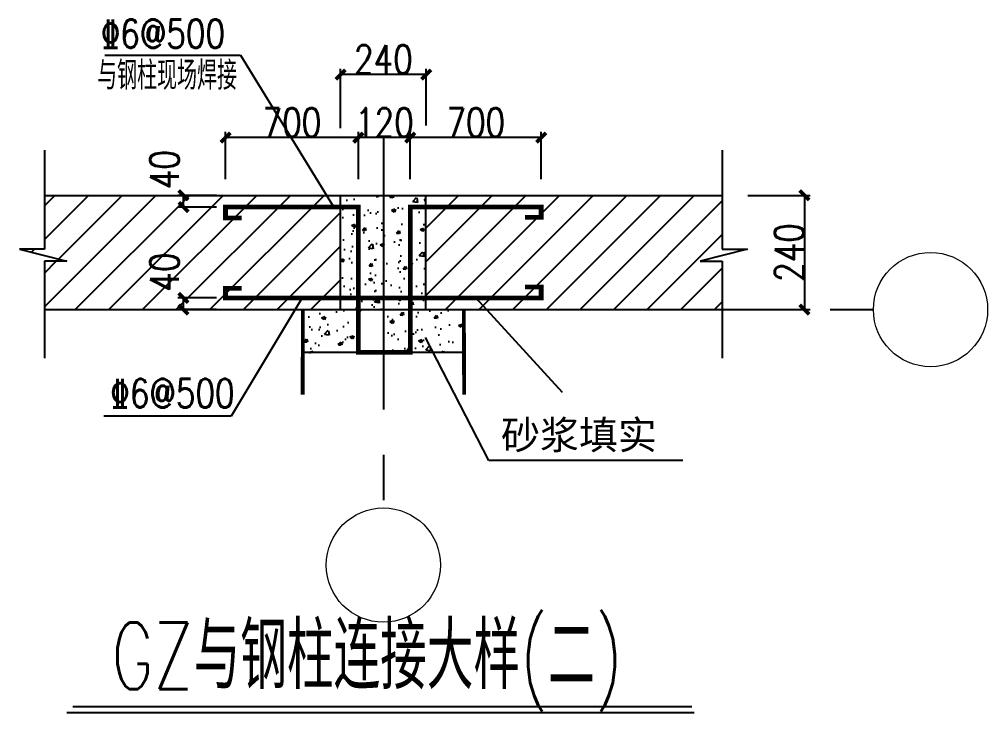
# Model space of a CAD drawing. Header units: millimetres. Extents: x 6950065 to 7140129, y 16284814 to 19754034.
# Drawn here: x 7046294 to 7063484, y 18831385 to 18843707 of the extents above; entities that cross this region are included whole.
import ezdxf
from ezdxf.enums import TextEntityAlignment as Align

# ---------------------------------------------------------------- set-up
doc = ezdxf.new("R2010")
doc.units = ezdxf.units.MM
doc.header["$LTSCALE"] = 1500
doc.header["$MEASUREMENT"] = 0
doc.linetypes.add('CENTER2', pattern=[28.575, 19.05, -3.175, 3.175, -3.175])
doc.layers.get('Defpoints').update_dxf_attribs({"color": 1})
doc.layers.add('PUB_TEXT', color=7, linetype='Continuous')
doc.layers.add('TEXT', color=7, linetype='Continuous')
doc.layers.add('尺寸线', color=7, linetype='Continuous', lineweight=13)
doc.styles.add('-宋体', font='', dxfattribs={"width": 0.8})
doc.styles.add('_HZTXT', font='txt.shx', dxfattribs={"width": 0.8, "bigfont": 'hztxt.shx'})
doc.styles.add('TSSD_Label', font='Tssdeng.shx', dxfattribs={"width": 0.7, "bigfont": 'hztxt.shx'})
doc.styles.add('Z10', font='romans.shx', dxfattribs={"width": 0.7, "height": 1000, "bigfont": 'hztxt.shx'})
doc.styles.add('Z3', font='txt.shx', dxfattribs={"width": 0.8, "height": 300, "bigfont": 'hztxt.shx'})
doc.styles.get('-宋体').set_extended_font_data('SimSun')
doc.dimstyles.new('ISO-25_WS', dxfattribs={"dimtxt": 3, "dimasz": 100, "dimexe": 60, "dimexo": 0, "dimgap": 10, "dimtad": 1, "dimdec": 0, "dimdsep": 46, "dimtxsty": 'Z3', "dimblk1": 'ARCHTICK', "dimblk2": 'ARCHTICK', "dimsah": 1, "dimcen": 2.5, "dimclrd": 4, "dimclre": 4, "dimclrt": 7, "dimadec": 0, "dimazin": 0, "dimtfac": 1, "dimtdec": 4, "dimtmove": 2, "dimatfit": 3, "dimldrblk": 'ARCHTICK', "dimfxl": 0, "dimtolj": 1, "dimtzin": 0, "dimarcsym": 0})

# ---------------------------------------------------------------- blocks, each defined once
blk = doc.blocks.new('_ArchTick')
at = {"color": 0, "linetype": 'ByBlock', "const_width": 0.4}
blk.add_lwpolyline([(-0.5, -0.5), (0.5, 0.5)], dxfattribs=at)
blk = doc.blocks.new('*D856')
at = {"color": 4, "lineweight": -2}
for p, q in [((-221003, 672802), (-220347, 672802)), ((-220407, 672802), (-220407, 671602)), ((-221003, 671602), (-220347, 671602))]:
    blk.add_line(p, q, dxfattribs=at)
at = {"layer": 'Defpoints', "color": 0}
for p in [(-221003, 672802), (-221003, 671602), (-220407, 671602)]:
    blk.add_point(p, dxfattribs=at)
at = {"color": 4, "lineweight": -2, "xscale": 100, "yscale": 100, "zscale": 100}
for p, rotation in [((-220407, 672802), 90), ((-220407, 671602), 270)]:
    blk.add_blockref('_ArchTick', p, dxfattribs=dict(at, rotation=rotation))
at = {"color": 7, "insert": (-220567, 672202), "char_height": 300, "attachment_point": 5, "rotation": 90, "style": 'Z3'}
blk.add_mtext('\\A1;240', dxfattribs=at)
blk = doc.blocks.new('*D857')
at = {"color": 4, "lineweight": -2}
for p, q in [((-225280, 673507), (-225280, 674130)), ((-224380, 674070), (-225280, 674070)), ((-224380, 673535), (-224380, 674130))]:
    blk.add_line(p, q, dxfattribs=at)
at = {"layer": 'Defpoints', "color": 0}
for p in [(-225280, 674070), (-225280, 673507), (-224380, 673535)]:
    blk.add_point(p, dxfattribs=at)
at = {"color": 4, "lineweight": -2, "xscale": 100, "yscale": 100, "zscale": 100, "rotation": 180}
blk.add_blockref('_ArchTick', (-225280, 674070), dxfattribs=at)
at = {"color": 4, "lineweight": -2, "xscale": 100, "yscale": 100, "zscale": 100}
blk.add_blockref('_ArchTick', (-224380, 674070), dxfattribs=at)
at = {"color": 7, "insert": (-224830, 674230), "char_height": 300, "attachment_point": 5, "style": 'Z3'}
blk.add_mtext('\\A1;240', dxfattribs=at)
blk = doc.blocks.new('*D858')
at = {"color": 4, "lineweight": -2}
for p, q in [((-226583, 672802), (-226990, 672802)), ((-226930, 672679), (-226930, 672802)), ((-226583, 672679), (-226990, 672679))]:
    blk.add_line(p, q, dxfattribs=at)
at = {"layer": 'Defpoints', "color": 0}
for p in [(-226930, 672802), (-226583, 672802), (-226583, 672679)]:
    blk.add_point(p, dxfattribs=at)
at = {"color": 4, "lineweight": -2, "xscale": 100, "yscale": 100, "zscale": 100}
for p, rotation in [((-226930, 672802), 90), ((-226930, 672679), 270)]:
    blk.add_blockref('_ArchTick', p, dxfattribs=dict(at, rotation=rotation))
at = {"color": 7, "insert": (-227130, 673072), "char_height": 300, "attachment_point": 5, "rotation": 90, "style": 'Z3'}
blk.add_mtext('\\A1;40', dxfattribs=at)
blk = doc.blocks.new('*D859')
at = {"color": 4, "lineweight": -2}
for p, q in [((-225093, 672972), (-225093, 673468)), ((-224547, 672972), (-224547, 673468)), ((-224547, 673408), (-225093, 673408))]:
    blk.add_line(p, q, dxfattribs=at)
at = {"layer": 'Defpoints', "color": 0}
for p in [(-225093, 673408), (-225093, 672972), (-224547, 672972)]:
    blk.add_point(p, dxfattribs=at)
at = {"color": 4, "lineweight": -2, "xscale": 100, "yscale": 100, "zscale": 100, "rotation": 180}
blk.add_blockref('_ArchTick', (-225093, 673408), dxfattribs=at)
at = {"color": 4, "lineweight": -2, "xscale": 100, "yscale": 100, "zscale": 100}
blk.add_blockref('_ArchTick', (-224547, 673408), dxfattribs=at)
at = {"color": 7, "insert": (-224820, 673568), "char_height": 300, "attachment_point": 5, "style": 'Z3'}
blk.add_mtext('\\A1;120', dxfattribs=at)
blk = doc.blocks.new('*D860')
at = {"color": 4, "lineweight": -2}
for p, q in [((-226488, 672972), (-226488, 673468)), ((-225093, 672972), (-225093, 673468)), ((-225093, 673408), (-226488, 673408))]:
    blk.add_line(p, q, dxfattribs=at)
at = {"layer": 'Defpoints', "color": 0}
for p in [(-226488, 673408), (-226488, 672972), (-225093, 672972)]:
    blk.add_point(p, dxfattribs=at)
at = {"color": 4, "lineweight": -2, "xscale": 100, "yscale": 100, "zscale": 100, "rotation": 180}
blk.add_blockref('_ArchTick', (-226488, 673408), dxfattribs=at)
at = {"color": 4, "lineweight": -2, "xscale": 100, "yscale": 100, "zscale": 100}
blk.add_blockref('_ArchTick', (-225093, 673408), dxfattribs=at)
at = {"color": 7, "insert": (-225791, 673568), "char_height": 300, "attachment_point": 5, "style": 'Z3'}
blk.add_mtext('\\A1;700', dxfattribs=at)
blk = doc.blocks.new('*D861')
at = {"color": 4, "lineweight": -2}
for p, q in [((-224547, 672972), (-224547, 673468)), ((-223172, 672972), (-223172, 673468)), ((-223172, 673408), (-224547, 673408))]:
    blk.add_line(p, q, dxfattribs=at)
at = {"layer": 'Defpoints', "color": 0}
for p in [(-224547, 673408), (-224547, 672972), (-223172, 672972)]:
    blk.add_point(p, dxfattribs=at)
at = {"color": 4, "lineweight": -2, "xscale": 100, "yscale": 100, "zscale": 100, "rotation": 180}
blk.add_blockref('_ArchTick', (-224547, 673408), dxfattribs=at)
at = {"color": 4, "lineweight": -2, "xscale": 100, "yscale": 100, "zscale": 100}
blk.add_blockref('_ArchTick', (-223172, 673408), dxfattribs=at)
at = {"color": 7, "insert": (-223859, 673568), "char_height": 300, "attachment_point": 5, "style": 'Z3'}
blk.add_mtext('\\A1;700', dxfattribs=at)
blk = doc.blocks.new('*D862')
at = {"color": 4, "lineweight": -2}
for p, q in [((-226583, 671725), (-226990, 671725)), ((-226930, 671602), (-226930, 671725)), ((-226583, 671602), (-226990, 671602))]:
    blk.add_line(p, q, dxfattribs=at)
at = {"layer": 'Defpoints', "color": 0}
for p in [(-226930, 671725), (-226583, 671725), (-226583, 671602)]:
    blk.add_point(p, dxfattribs=at)
at = {"color": 4, "lineweight": -2, "xscale": 100, "yscale": 100, "zscale": 100}
for p, rotation in [((-226930, 671725), 90), ((-226930, 671602), 270)]:
    blk.add_blockref('_ArchTick', p, dxfattribs=dict(at, rotation=rotation))
at = {"color": 7, "insert": (-227130, 671995), "char_height": 300, "attachment_point": 5, "rotation": 90, "style": 'Z3'}
blk.add_mtext('\\A1;40', dxfattribs=at)
blk = doc.blocks.new('Z222')
at = {"linetype": 'ByBlock'}
h = blk.add_hatch(dxfattribs=at)
h.set_pattern_fill('AR-CONC', color=256, scale=50, style=0)
h.set_pattern_definition([(50, (-594150.7, 877506.67), (358.6301, -31.37607), [37.5, -412.5]), (355, (-594150.7, 877506.67), (-69.37567, 376.09607), [30, -330]), (100.4514, (-594120.8, 877504.05), (289.2547, 344.71977), [31.8701, -350.57106]), (46.1842, (-594150.7, 877606.67), (533.62052, -82.7595), [56.25, -618.75]), (96.6356, (-594106.2, 877599.77), (467.33135, 487.05894), [47.80514, -525.8565]), (351.1842, (-594150.7, 877606.67), (467.331, 487.0593), [45, -495]), (21, (-594100.7, 877581.67), (298.45353, -201.30945), [37.5, -412.5]), (326, (-594100.7, 877581.67), (121.65767, 362.57502), [30, -330]), (71.4514, (-594075.82, 877564.9), (420.11131, 161.26525), [31.8701, -350.57106]), (37.5, (-594150.69, 877506.67), (6.079928, 166.446927), [0, -326, 0, -335, 0, -331.25]), (7.5, (-594150.69, 877506.67), (131.53477, 197.205856), [0, -191, 0, -318.5, 0, -126.25]), (327.5, (-594262.19, 877506.67), (266.91122, -11.277436), [0, -125, 0, -390, 0, -517.5]), (317.5, (-594312.2, 877506.67), (291.59308, 50.05249), [0, -162.5, 0, -259, 0, -367.5])])
h.paths.add_polyline_path([(-225280.1, 671602), (-225093, 671602.7), (-225093, 672679.2), (-225280.1, 672679.2)])
h.paths.add_polyline_path([(-224830.1, 672802), (-225280.1, 672802), (-225280.1, 672679.2), (-225093, 672679.2), (-225093, 671602.7), (-224830.1, 671603.6)])
h.paths.add_polyline_path([(-224830.1, 671603.6), (-224546.9, 671604.5), (-224546.9, 672679.2), (-224385.5, 672679.2), (-224385.5, 672802), (-224830.1, 672802)])
h.paths.add_polyline_path([(-224546.9, 671604.5), (-224385.5, 671605.1), (-224385.5, 672679.2), (-224546.9, 672679.2)], flags=17)
h = blk.add_hatch(dxfattribs=at)
h.set_pattern_fill('AR-CONC', color=256, scale=50, style=0)
h.set_pattern_definition([(50, (-341677.06, 927457.58), (358.6301, -31.37607), [37.5, -412.5]), (355, (-341677.06, 927457.6), (-69.37567, 376.09607), [30, -330]), (100.4514, (-341647.18, 927454.97), (289.2547, 344.71977), [31.8701, -350.57106]), (46.1842, (-341677.06, 927557.6), (533.6205, -82.7595), [56.25, -618.75]), (96.6356, (-341632.6, 927550.7), (467.3314, 487.0589), [47.8051, -525.8565]), (351.1842, (-341677.06, 927557.6), (467.331, 487.0593), [45, -495]), (21, (-341627.06, 927532.58), (298.45353, -201.30945), [37.5, -412.5]), (326, (-341627.06, 927532.6), (121.65767, 362.575), [30, -330]), (71.4514, (-341602.2, 927515.8), (420.1113, 161.26525), [31.8701, -350.57106]), (37.5, (-341677.06, 927457.58), (6.07993, 166.446927), [0, -326, 0, -335, 0, -331.25]), (7.5, (-341677.06, 927457.58), (131.53477, 197.20586), [0, -191, 0, -318.5, 0, -126.25]), (327.5, (-341788.56, 927457.58), (266.91122, -11.277436), [0, -125, 0, -390, 0, -517.5]), (317.5, (-341838.56, 927457.58), (291.59308, 50.0525), [0, -162.5, 0, -259, 0, -367.5])])
h.paths.add_polyline_path([(-225093, 671602), (-225675.5, 671602), (-225677, 671152), (-225093, 671152)])
h.paths.add_polyline_path([(-224830.1, 671152), (-224546.9, 671152), (-224546.9, 671602), (-224830.1, 671602)])
h.paths.add_polyline_path([(-224546.9, 671152), (-223983.2, 671152), (-223984.7, 671602), (-224546.9, 671602)])
h = blk.add_hatch()
h.set_pattern_fill('钢筋混凝土', color=256, scale=200, style=0)
h.set_pattern_definition([(45, (-341677.06, 927457.6), (-353.5534, 353.5534), []), (50, (-341677.1, 927457.6), (1434.5204, -125.5043), [150, -1650]), (355, (-341677, 927457.6), (-277.503, 1504.384), [120, -1320]), (100.4514, (-341557.5, 927447.1), (1157.019, 1378.879), [127.4804, -1402.284]), (46.1842, (-341677, 927857.6), (2134.482, -331.038), [225, -2475]), (96.6356, (-341499.2, 927830), (1869.325, 1948.236), [191.22, -2103.426]), (351.1842, (-341677, 927857.6), (1869.324, 1948.237), [180, -1980]), (21, (-341477.1, 927757.6), (1193.814, -805.238), [150, -1650]), (326, (-341477, 927757.6), (486.631, 1450.3), [120, -1320]), (71.4514, (-341377.6, 927690.5), (1680.445, 645.061), [127.4804, -1402.284]), (37.5, (-341677.06, 927457.6), (24.3197, 665.7877), [0, -1304, 0, -1340, 0, -1325]), (7.5, (-341677.06, 927457.6), (526.139, 788.8234), [0, -764, 0, -1274, 0, -505]), (327.5, (-342123.06, 927457.6), (1067.6449, -45.1097), [0, -500, 0, -1560, 0, -2070]), (317.5, (-342323.1, 927457.6), (1166.3723, 200.21), [0, -650, 0, -1036, 0, -1470])])
h.paths.add_polyline_path([(-224830.1, 671602), (-225093, 671602), (-225093, 671152), (-224830.1, 671152)])
for p, q in [((-227756.6, 674275.7), (-226332.7, 674275.7)), ((-226332.7, 674275.7), (-225356.5, 672687.6)), ((-228390.8, 673275.5), (-228390.8, 672236.3)), ((-221269.4, 673275.5), (-221269.4, 672236.3)), ((-228390.8, 672693.2), (-228282, 672802)), ((-228390.8, 672339.7), (-227928.4, 672802)), ((-228390.8, 671632.6), (-227221.3, 672802)), ((-228243.8, 672133.1), (-227574.9, 672802)), ((-228067.8, 671602), (-226867.8, 672802)), ((-227714.2, 671602), (-226514.2, 672802)), ((-227360.7, 671602), (-226160.7, 672802)), ((-227007.1, 671602), (-225807.1, 672802)), ((-226653.6, 671602), (-225453.6, 672802)), ((-224385.5, 672455.9), (-224039.3, 672802)), ((-224385.5, 672102.3), (-223685.8, 672802)), ((-224385.5, 671748.8), (-223332.2, 672802)), ((-224178.7, 671602), (-222978.7, 672802)), ((-223825.1, 671602), (-222625.1, 672802)), ((-223471.6, 671602), (-222271.6, 672802)), ((-223118, 671602), (-221918, 672802)), ((-222764.5, 671602), (-221564.5, 672802)), ((-222410.9, 671602), (-221269.4, 672743.6)), ((-226488.1, 672679.2), (-226488.1, 672562.9)), ((-225093, 672679.2), (-226488.1, 672679.2)), ((-225093, 671602), (-225093, 672679.2)), ((-224546.9, 671602), (-224546.9, 672679.2)), ((-223172.1, 672679.2), (-223172.1, 672571)), ((-226488.1, 672562.9), (-226318.8, 672562.9)), ((-226300, 671602), (-225280.1, 672622)), ((-222057.4, 671602), (-221269.4, 672390)), ((-228390.8, 672236.3), (-228653.9, 672236.3)), ((-228653.9, 672236.3), (-228156.8, 672111.2)), ((-228526.3, 672204.2), (-228494.2, 672236.3)), ((-225946.4, 671602), (-225280.1, 672268.4)), ((-221006.2, 672236.3), (-221503.3, 672111.2)), ((-221269.4, 672236.3), (-221006.2, 672236.3)), ((-221090.8, 672215), (-221069.5, 672236.3)), ((-228390.8, 672111.2), (-228390.8, 671092.3)), ((-228390.8, 671986.1), (-228265.7, 672111.2)), ((-228156.8, 672111.2), (-228390.8, 672111.2)), ((-221703.8, 671602), (-221269.4, 672036.5)), ((-221503.3, 672111.2), (-221269.4, 672111.2)), ((-221269.4, 672111.2), (-221269.4, 671092.3)), ((-225592.9, 671602), (-225280.1, 671914.9)), ((-225592.9, 671602), (-225280.1, 671914.9)), ((-225681.7, 671724.9), (-226429.7, 670481.2)), ((-223859.5, 671724.9), (-222951.3, 670733.7)), ((-221350.3, 671602), (-221269.4, 671682.9)), ((-225675.5, 671415), (-225675.5, 670868.9)), ((-225675.5, 670868.9), (-225675.5, 671415)), ((-223984.7, 671415), (-223984.7, 670868.9)), ((-223984.7, 670868.9), (-223984.7, 671415)), ((-223723.4, 670016.4), (-224389.3, 671310.3)), ((-226429.7, 670481.2), (-227766.6, 670481.2)), ((-221683.6, 670016.4), (-223723.4, 670016.4)), ((-228091.7, 667431.9), (-221589.9, 667431.9))]:
    blk.add_line(p, q)
at = {"color": 1, "linetype": 'CENTER2', "ltscale": 0.1}
for p, q in [((-224830.1, 673410.9), (-224830.1, 669519.1)), ((-223471.6, 671602), (-219682.4, 671602))]:
    blk.add_line(p, q, dxfattribs=at)
at = {"color": 2}
for p, q in [((-228390.8, 672802), (-221269.4, 672802)), ((-225280.1, 671602), (-225280.1, 672802)), ((-224385.5, 671605.1), (-224385.5, 672802)), ((-228390.8, 671602), (-221269.4, 671602))]:
    blk.add_line(p, q, dxfattribs=at)
for points, const_width in [([(-226318.8, 672562.9), (-226488.1, 672562.9), (-226488.1, 672679.2), (-225093, 672679.2), (-225093, 671152), (-224546.9, 671152), (-224546.9, 672679.2), (-223172.1, 672679.2), (-223172.1, 672571), (-223341.4, 672571)], 50), ([(-224546.9, 672679.2), (-223172.1, 672679.2)], 50), ([(-223172.1, 672571), (-223341.4, 672571)], 50), ([(-226318.8, 671824.1), (-226488.1, 671824.1), (-226488.1, 671724.9), (-225093, 671724.9), (-225093, 671724.9), (-224546.9, 671724.9), (-224546.9, 671724.9), (-223172.1, 671724.9), (-223172.1, 671840.2), (-223341.4, 671840.2)], 50), ([(-225675.5, 671602), (-225678.5, 670707.5)], 40), ([(-225675.5, 671602), (-225678.5, 670707.5)], 20), ([(-223984.7, 671602), (-223981.7, 670707.5)], 40), ([(-223984.7, 671602), (-223981.7, 670707.5)], 20), ([(-223984.7, 671152), (-225675.5, 671152)], 20), ([(-228158, 667368.6), (-221563.3, 667368.6)], 20)]:
    blk.add_lwpolyline(points, dxfattribs=dict(const_width=const_width))
at = {"layer": 'Defpoints', "color": 0, "linetype": 'ByBlock'}
for p in [(-224104.9, 673506.6), (-223296.1, 673555.4)]:
    blk.add_point(p, dxfattribs=at)
at = {"layer": '尺寸线', "color": 4}
for centre in [(-219082.4, 671602), (-224830.1, 668919.1)]:
    blk.add_circle(centre, 600, dxfattribs=at)
at = {"color": 7, "style": '_HZTXT', "width": 0.8}
for p in [(-227799.2, 674350.1), (-227699.2, 670573.3)]:
    blk.add_text('\x846@500', height=300, dxfattribs=at).set_placement(p)
at = {"color": 7, "linetype": 'ByBlock', "insert": (-224999.9, 667848.8), "char_height": 700, "attachment_point": 5, "style": 'Z10'}
blk.add_mtext('GZ与钢柱连接大样(二)', dxfattribs=at)
at = {"layer": 'PUB_TEXT', "style": '-宋体'}
blk.add_text('砂浆填实', height=300, dxfattribs=at).set_placement((-222775.4, 670291.9), align=Align.MIDDLE)
at = {"layer": 'TEXT', "style": 'TSSD_Label', "width": 0.7}
blk.add_text('与钢柱现场焊接', height=300, dxfattribs=at).set_placement((-227837.4, 673911))
for base, p1, p2, text, picture, middle in [((-225280.1, 674070.5), (-224380.1, 673535.2), (-225280.1, 673506.6), '240', '*D857', (-224830.1, 674230.5)), ((-226488.1, 673408.5), (-225093, 672972.2), (-226488.1, 672972.2), '700', '*D860', (-225790.5, 673568.5)), ((-225093, 673408.5), (-224546.9, 672972.2), (-225093, 672972.2), '120', '*D859', (-224820, 673568.5)), ((-224546.9, 673408.5), (-223172.1, 672972.2), (-224546.9, 672972.2), '700', '*D861', (-223859.5, 673568.5))]:
    dim = blk.add_linear_dim(base=base, p1=p1, p2=p2, text=text, dimstyle='ISO-25_WS')
    dim.commit()
    dim.dimension.update_dxf_attribs({"geometry": picture, "text_midpoint": middle})
for base, p1, p2, picture, middle in [((-226929.8, 672802), (-226582.7, 672679.2), (-226582.7, 672802), '*D858', (-227129.8, 673072.2)), ((-226929.8, 671724.9), (-226582.7, 671602), (-226582.7, 671724.9), '*D862', (-227129.8, 671995))]:
    dim = blk.add_linear_dim(base=base, p1=p1, p2=p2, angle=90, text='40', dimstyle='ISO-25_WS')
    dim.commit()
    dim.dimension.update_dxf_attribs({"geometry": picture, "text_midpoint": middle, "dimtype": 128})
dim = blk.add_linear_dim(base=(-220407, 671601.7), p1=(-221002.7, 672802), p2=(-221002.7, 671601.7), angle=90, text='240', dimstyle='ISO-25_WS')
dim.commit()
dim.dimension.update_dxf_attribs({"geometry": '*D856', "text_midpoint": (-220567, 672201.9)})

msp = doc.modelspace()

# ---------------------------------------------------------------- block references
at = {"xscale": 1.690000000875443, "yscale": 1.690000000991859, "zscale": 1.69}
msp.add_blockref('Z222', (7432719.1, 17703548.5), dxfattribs=at)

doc.saveas('drawing.dxf')
